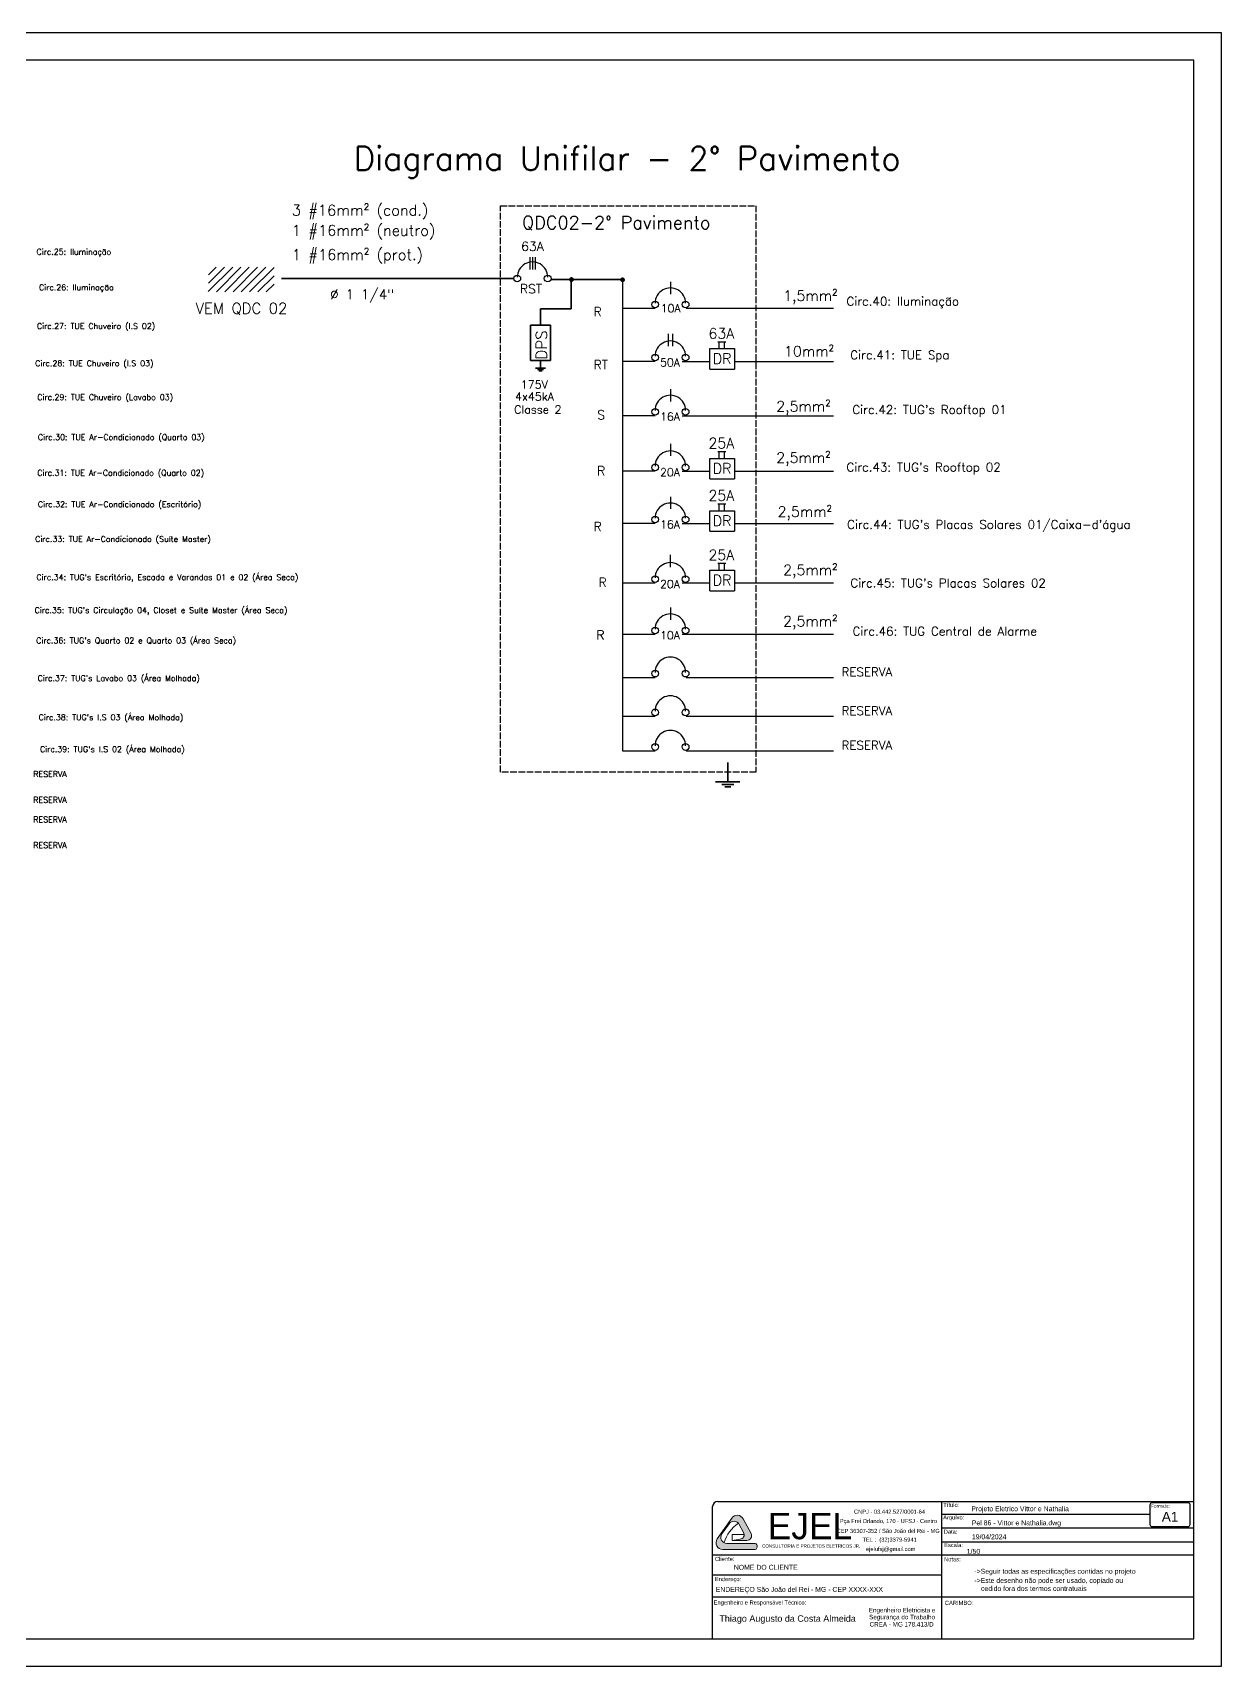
# Model space of a CAD drawing. Header units: millimetres. Extents: x 20625 to 81245, y 3427 to 18613.
# Drawn here: x 79084 to 81245, y 15006 to 17976 of the extents above; entities that cross this region are included whole.
import ezdxf
from ezdxf.enums import TextEntityAlignment as Align

# ---------------------------------------------------------------- set-up
doc = ezdxf.new("R2010")
doc.units = ezdxf.units.MM
doc.linetypes.add('ACAD_ISO02W100', pattern=[15, 12, -3])
for name, color, linetype, lineweight in [('EJEL05130C', 130, 'Continuous', 30), ('EJEL0550C', 50, 'Continuous', 35), ('EJEL0910C', 10, 'Continuous', 9), ('EJELFORMATO', 170, 'Continuous', 25)]:
    doc.layers.add(name, color=color, linetype=linetype, lineweight=lineweight)
doc.styles.add('AGEONE', font='')
doc.styles.add('AR', font='arial.ttf')
doc.styles.add('ROMANS', font='romans.shx')
doc.styles.get("Standard").update_dxf_attribs({"font": 'arial.ttf'})
doc.styles.get('AGEONE').set_extended_font_data('Ageone')

msp = doc.modelspace()

# ---------------------------------------------------------------- hatches: boundary and pattern name
at = {"layer": 'EJEL0550C', "lineweight": -3}
h = msp.add_hatch(dxfattribs=at)
h.set_pattern_fill('ANSI31', color=256, scale=3.372868130203115)
h.set_pattern_definition([(44.99999999999999, (68974.4493070055, 11832.19579054909), (-7.572304917953898, 7.572304917953899), [])])
h.paths.add_polyline_path([(79522.60420805587, 17549.69772416344), (79403.68064283699, 17549.69772416344), (79402.98566647395, 17504.86823409425), (79522.60420805587, 17504.86823409425)])
at = {"layer": 'EJEL0550C'}
h = msp.add_hatch(color=256, dxfattribs=at)
h.dxf.hatch_style = 1
h.paths.add_polyline_path([(80060.6021015965, 17527.41001300305, 1), (80066.79443776324, 17527.41001300305, 1)])
h = msp.add_hatch(color=256, dxfattribs=at)
h.dxf.hatch_style = 1
h.paths.add_polyline_path([(80153.23769847112, 17526.96635504904, 1), (80159.43003463408, 17526.96635504904, 1)])
at = {"layer": 'EJEL0910C'}
h = msp.add_hatch(color=256, dxfattribs=at)
h.dxf.hatch_style = 1
edge = h.paths.add_edge_path()
edge.add_arc((80368.86157703091, 15245.52679307442), 8.522312406961811, -81.42301880512713, 28.01405766303168, ccw=False)
edge.add_line((80370.13257846498, 15237.09979099086), (80355.75908690742, 15234.93191109699))
edge.add_line((80355.75908690743, 15234.93191109698), (80382.37571687155, 15234.93191109698))
edge.add_arc((80382.37571687152, 15243.45422350396), 8.522312406961884, 270, 388.0140576630249)
edge.add_line((80389.89949021908, 15247.4570529253), (80375.6474817744, 15274.24532441978))
edge.add_arc((80364.89923413505, 15268.52699667501), 12.17473200994444, 28.01405766304973, 145.1095997923744)
edge.add_line((80354.91293788626, 15275.49104626874), (80328.52096222591, 15237.64552492534))
edge.add_arc((80338.50725847471, 15230.6814753316), 12.17473200994433, 145.1095997923639, 269.9862535993906)
edge.add_line((80338.50433751364, 15218.50674367206), (80397.39206188408, 15218.49261533184))
edge.add_ellipse((80397.3934808636, 15223.98977741177), major_axis=(0.001418979510487455, 5.497162079938893), ratio=0.7056061408771386, start_angle=180, end_angle=360.0417428966182)
edge.add_line((80397.39207391662, 15229.48693876226), (80346.05192733345, 15229.47484362889))
edge.add_arc((80346.04909894237, 15240.43210207279), 10.95725880895053, 145.1095997924006, 270.01478972746276, ccw=False)
edge.add_line((80337.06143231841, 15246.69974670716), (80349.97465798588, 15265.21703256326))
edge.add_arc((80358.9623246098, 15258.94938792891), 10.95725880894988, 28.01405766304339, 145.1095997923957, ccw=False)
edge.add_line((80368.63574748521, 15264.09588289922), (80376.3853503784, 15249.52962249577))

# ---------------------------------------------------------------- linework, layer by layer
at = {"layer": 'EJEL05130C', "linetype": 'ACAD_ISO02W100'}
for p, q in [((79934.22214771283, 17661.5835359593), (80398.9623794438, 17661.5835359593)), ((79934.22214771889, 16631.62149434412), (79934.22214771283, 17661.5835359593)), ((80398.9623794438, 17661.5835359593), (80398.9623794498, 16631.62149434412)), ((80398.9623794498, 16631.62149434412), (79934.22214771889, 16631.62149434412))]:
    msp.add_line(p, q, dxfattribs=at)
at = {"layer": 'EJEL0550C', "lineweight": -3}
for p, q in [((79987.49807497539, 17568.17251247209), (79987.49807497539, 17545.85866439568)), ((79992.51560999439, 17568.17251247209), (79992.51560999439, 17545.85866439568)), ((79997.53314501564, 17568.17251247209), (79997.53314501564, 17545.85866439568)), ((80243.25545267049, 17523.18336652705), (80243.25545267049, 17500.86951844989)), ((80156.33385871348, 17475.12181017327), (80215.54504291725, 17475.12181017327)), ((80271.81475538482, 17475.12181017327), (80398.96253943424, 17475.12181017327)), ((80358.22498883623, 17475.12181022334), (80540.02540683333, 17475.12181017327)), ((80239.33560768279, 17428.69891939079), (80239.33560768279, 17406.38507131513)), ((80247.39780159152, 17428.76811779061), (80247.39780159152, 17406.45426971495)), ((80344.21242843538, 17413.55889288612), (80329.54895463931, 17413.55889288612)), ((80332.29835753774, 17401.65308800114), (80332.29835753774, 17413.55889288612)), ((80341.46302803085, 17401.65308800114), (80341.46302803085, 17413.55889288612)), ((80156.33387390188, 17378.68263426173), (80215.54505810338, 17378.68263426173)), ((80264.67349814164, 17378.32554532024), (80314.90476126024, 17378.32554532024)), ((80314.90476127192, 17401.65308800114), (80359.79237173572, 17401.65308800114)), ((80314.90476126024, 17364.25734775344), (80314.90476126024, 17401.65308800114)), ((80359.79237173572, 17401.65308800114), (80359.79237172591, 17364.25734774168)), ((80359.79237172962, 17378.32554538925), (80540.02535394025, 17378.32554534208)), ((80314.90476126024, 17364.25734775344), (80359.79237172591, 17364.25734774168)), ((80243.25556604327, 17328.09794268662), (80243.25556604327, 17305.78409461096)), ((80156.33387390188, 17280.03638633592), (80215.54505810338, 17280.03638633592)), ((80264.67349814164, 17279.67929739443), (80398.9623794438, 17279.67929740535)), ((80271.81525364652, 17279.67929741626), (80398.9623794438, 17279.67929739217)), ((80358.22570525428, 17279.67929740234), (80540.02535394025, 17279.67929741626)), ((80243.40621494329, 17228.86409307701), (80243.40621494329, 17206.55024499984)), ((80314.90476127192, 17202.15954613855), (80359.79237173572, 17202.15954613855)), ((80314.90476126024, 17164.76380589084), (80314.90476126024, 17202.15954613855)), ((80344.21242843538, 17214.06535102353), (80329.54895463931, 17214.06535102353)), ((80332.29835753774, 17202.15954613855), (80332.29835753774, 17214.06535102353)), ((80341.46302803085, 17202.15954613855), (80341.46302803085, 17214.06535102353)), ((80359.79237173572, 17202.15954613855), (80359.79237172591, 17164.76380587909)), ((80156.33413156655, 17179.24902985238), (80215.54531576803, 17179.24902985238)), ((80264.67349814164, 17178.83200345765), (80314.90476126024, 17178.83200345765)), ((80359.79237172962, 17178.83200352665), (80540.02535394025, 17178.83200347948)), ((80314.90476126024, 17164.76380589084), (80359.79237172591, 17164.76380587909)), ((80243.25584081726, 17132.55430368287), (80243.25584081726, 17110.24045560646)), ((80344.21242843538, 17118.90715527598), (80329.54895463931, 17118.90715527598)), ((80332.29835753774, 17107.001350391), (80332.29835753774, 17118.90715527598)), ((80341.46302803085, 17107.001350391), (80341.46302803085, 17118.90715527598)), ((80156.33424685836, 17084.49274732984), (80215.54543105983, 17084.49274732984)), ((80264.67349814164, 17083.6738077101), (80314.90476126024, 17083.6738077101)), ((80314.90476127192, 17107.001350391), (80359.79237173572, 17107.001350391)), ((80314.90476126024, 17069.6056101433), (80314.90476126024, 17107.001350391)), ((80359.79237173572, 17107.001350391), (80359.79237172591, 17069.60561013154)), ((80359.79237172962, 17083.67380777911), (80540.02535394025, 17083.67380773193)), ((80314.90476126024, 17069.6056101433), (80359.79237172591, 17069.60561013154)), ((80243.0254792659, 17026.80464379249), (80243.0254792659, 17004.49079571609)), ((80314.90476127192, 16999.01403933997), (80359.79237173572, 16999.01403933997)), ((80314.90476126024, 16961.61829909226), (80314.90476126024, 16999.01403933997)), ((80344.21242843538, 17010.91984422495), (80329.54895463931, 17010.91984422495)), ((80332.29835753774, 16999.01403933997), (80332.29835753774, 17010.91984422495)), ((80341.46302803085, 16999.01403933997), (80341.46302803085, 17010.91984422495)), ((80359.79237173572, 16999.01403933997), (80359.79237172591, 16961.61829908051)), ((80156.33546368535, 16976.05989117678), (80215.54664788683, 16976.05989117678)), ((80264.67349814164, 16975.68649665907), (80314.90476126024, 16975.68649665907)), ((80314.90476126024, 16961.61829909226), (80359.79237172591, 16961.61829908051)), ((80359.79237172962, 16975.68649672807), (80540.02535394025, 16975.6864966809)), ((80243.25545267049, 16930.93625731238), (80243.25545267049, 16908.62240923597)), ((80156.33448693513, 16882.87470095972), (80215.54567113698, 16882.87470095972)), ((80264.67385351057, 16882.51761201786), (80398.9623794438, 16882.51761202878)), ((80271.81560900719, 16882.51761204007), (80398.9623794438, 16882.51761202012)), ((80358.22606062323, 16882.51761202501), (80540.02570930922, 16882.51761204007)), ((80156.33337023175, 16804.03085063674), (80215.54474436305, 16804.03085063674)), ((80271.8141907777, 16804.03085063674), (80351.08111775183, 16804.03085063674)), ((80351.08111775183, 16804.03085063674), (80540.02417953922, 16804.03085063674)), ((80156.33337023175, 16733.56340638101), (80215.54474436305, 16733.56340638101)), ((80271.8141907777, 16733.56340638101), (80351.08111775183, 16733.56340638101)), ((80351.08111775183, 16733.56340638101), (80540.02417953922, 16733.56340638101)), ((80156.33390965287, 16670.68049863145), (80215.54528378417, 16670.68049863145)), ((80271.8147301988, 16670.68049863145), (80351.08165717292, 16670.68049863145)), ((80351.08165717292, 16670.68049863145), (80540.02471896031, 16670.68049863145))]:
    msp.add_line(p, q, dxfattribs=at)
at = {"layer": 'EJEL0550C'}
for p, q in [((79958.69865512353, 17529.26277237588), (79536.2994572944, 17529.26277237588)), ((80157.10147457653, 17527.09867374754), (80025.92202143022, 17527.09867374754)), ((80063.13916046248, 17474.34384619807), (80063.13916046248, 17527.09867374754)), ((80007.20735788002, 17444.07186466677), (80007.20735788002, 17474.34384619807)), ((80007.20735788002, 17474.34384619807), (80063.13916046248, 17474.34384619807)), ((79988.64845732189, 17380.09658508706), (79988.64845732189, 17444.08043902292)), ((80025.53362365317, 17444.06329030875), (79988.88109211256, 17444.08043902292)), ((80025.53362365317, 17380.07943637402), (80025.53362365317, 17444.06329030875)), ((80025.53362365317, 17380.07943637402), (79988.88109211256, 17380.09658508706)), ((80007.09841779753, 17366.24980298494), (80007.20735788002, 17380.08801073016)), ((80016.10608071595, 17366.25256549941), (79998.09075487759, 17366.24704046935)), ((80012.48427036955, 17363.66814488263), (80001.3566435984, 17363.66814488263)), ((80010.05133758792, 17361.17481296876), (80003.93114286503, 17361.17481296876))]:
    msp.add_line(p, q, dxfattribs=at)
at = {"layer": 'EJEL0550C', "linetype": 'ByBlock', "lineweight": -3}
msp.add_line((80156.33390965287, 17527.09867374754), (80156.33390965287, 16670.68049863145), dxfattribs=at)
at = {"layer": 'EJEL0550C', "linetype": 'Continuous'}
for p, q in [((80347.63362030167, 16649.29703399329), (80347.63362030167, 16613.94595469421)), ((80325.53832639099, 16613.94595469421), (80369.72891420638, 16613.94595469421)), ((80336.58249596135, 16609.52272305257), (80358.67778986982, 16609.52272305257)), ((80342.10458075047, 16605.10644617827), (80353.15570508895, 16605.10644617827))]:
    msp.add_line(p, q, dxfattribs=at)
at = {"layer": 'EJEL0550C', "lineweight": -3}
for centre in [(79964.82763788194, 17529.26277237588), (80020.18781645199, 17529.26277237588), (80215.54647108437, 17481.96957780666), (80270.90664940028, 17481.96957780666), (80215.54648627464, 17385.53040189399), (80270.90666458868, 17385.53040189399), (80215.54648627464, 17286.88415396818), (80270.90666458868, 17286.88415396818), (80215.54696935619, 17185.73970856536), (80270.90714768003, 17185.73970856536), (80215.54708464761, 17090.98342604283), (80270.90726296164, 17090.98342604283), (80215.54830147498, 16982.55056989052), (80270.90847978902, 16982.55056989052), (80215.54732472476, 16889.36537967233), (80270.9075030388, 16889.36537967233), (80215.54590648548, 16810.87861826899), (80270.90608481158, 16810.87861826899), (80215.54590648548, 16740.41117401326), (80270.90608481158, 16740.41117401326), (80215.54644590661, 16677.52826626372), (80270.90662423268, 16677.52826626372)]:
    msp.add_circle(centre, 6.128982750974158, dxfattribs=at)
at = {"layer": 'EJEL0550C'}
for centre in [(80063.69826967873, 17527.41001300305), (80156.33386655146, 17526.96635504904)]:
    msp.add_circle(centre, 3.096168081609913, dxfattribs=at)
at = {"layer": 'EJEL0550C', "lineweight": -3}
for centre, start, end in [((79992.53661610682, 17531.63159013629), 359.8655613432736, 180.1340290192902), ((80243.25545267049, 17484.33839798045), 359.8655611010386, 180.1340325544564), ((80243.25546786081, 17387.89922206778), 359.8655611010386, 180.1340325544564), ((80243.25546786081, 17289.25297414197), 359.8655611010386, 180.1340325544564), ((80243.255950942, 17188.10852874103), 359.8655611010386, 180.1340325544564), ((80243.25606622962, 17093.3522462185), 359.8655611010386, 180.1340325544564), ((80243.25728306077, 16984.91939006506), 359.8655611010386, 180.1340325544564), ((80243.25630631094, 16891.734199848), 359.8655611010386, 180.1340325544564), ((80243.25488807166, 16813.24743844467), 359.8655611010386, 180.1340325544564), ((80243.25488807166, 16742.77999418894), 359.8655611010386, 180.1340325544564), ((80243.25542749275, 16679.89708643939), 359.8655611010386, 180.1340325544564)]:
    msp.add_arc(centre, 27.68804450699467, start, end, dxfattribs=at)
at = {"layer": 'EJEL0910C'}
for p, q in [((80328.52096222586, 15237.64552492534), (80354.9129378862, 15275.49104626874)), ((80375.64748177445, 15274.24532441978), (80389.89949021908, 15247.4570529253)), ((80337.06143231841, 15246.69974670716), (80349.97465798585, 15265.21703256327)), ((80377.37618164846, 15245.88916990595), (80355.75908690743, 15245.88916990595)), ((80355.75908690743, 15234.93191109698), (80355.75908690743, 15245.88916990595)), ((80355.75908690743, 15234.93191109698), (80370.13257846498, 15237.09979099085)), ((80368.63574748521, 15264.0958828992), (80376.3853503784, 15249.52962249577)), ((80397.39206188417, 15218.49261533184), (80338.50433751364, 15218.50674367206)), ((80397.39207391662, 15229.48693876226), (80346.0519273337, 15229.47484362889)), ((80382.37571687152, 15234.93191109698), (80355.75908690743, 15234.93191109698)), ((80382.37571687152, 15234.93191109698), (80355.75908690743, 15234.93191109698))]:
    msp.add_line(p, q, dxfattribs=at)
for centre, radius, start, end in [((80410.17815906019, 15207.16157538308), 73.4833947464707, 126.1074537245333, 161.148660997622), ((80358.9623246098, 15258.94938792891), 10.95725880895034, 28.01405766318186, 145.109599792401), ((80364.89923413505, 15268.52699667501), 12.17473200994482, 28.01405766318186, 145.109599792401), ((80338.50725847471, 15230.6814753316), 12.17473200994482, 145.109599792401, 269.9862535991433), ((80346.04909894237, 15240.43210207279), 10.95725880895034, 145.109599792401, 270.0147897282305), ((80368.86157703091, 15245.52679307442), 8.522312406961372, 278.5769811947748, 28.01405766318186), ((80382.37571687152, 15243.45422350396), 8.522312406961372, 270, 28.01405766318186)]:
    msp.add_arc(centre, radius, start, end, dxfattribs=at)
msp.add_ellipse((80397.39348086342, 15223.98977741241), major_axis=(0.001418979510487455, 5.497162079938893), ratio=0.7056061408771386, start_param=3.141592653589793, end_param=6.283913858164894, dxfattribs=at)
at = {"layer": 'EJELFORMATO'}
for p, q in [((80320.1321448441, 15055.92010849039), (80320.1321448441, 15296.58067568059)), ((80329.4715776539, 15305.92010849039), (81195.1321448441, 15305.92010849039)), ((80736.09836918424, 15305.83247905088), (80736.09836918424, 15055.92010849039)), ((81115.32888132683, 15299.74403220187), (81115.32888132666, 15264.03726098285)), ((81184.45218595443, 15303.51456829219), (81119.09941741673, 15303.51456829219)), ((81188.22272204357, 15264.03726098285), (81188.22272204357, 15300.42229649011)), ((80736.21922472946, 15282.64003472812), (81115.32888132677, 15282.64003472809)), ((80736.21922472946, 15257.64003472812), (81195.1321448441, 15257.64003472812)), ((81119.09941741673, 15260.26672489253), (81184.45218595443, 15260.26672489253)), ((81195.0271292185, 15208.0552290216), (80320.1321448441, 15208.0552290216)), ((80736.12746908976, 15232.64003472812), (81195.1321448441, 15232.64003472812)), ((80320.1321448441, 15172.73346614583), (80736.12395285117, 15172.73346614583)), ((80320.1321448441, 15132.64003472812), (81194.9960590069, 15132.64003472812))]:
    msp.add_line(p, q, dxfattribs=at)
at = {"layer": 'EJELFORMATO', "color": 7}
msp.add_lwpolyline([(77040.1321448441, 15006.11784214193), (81245.1321448441, 15006.11784214193), (81245.1321448441, 17976.11784214193), (77040.1321448441, 17976.11784214193)], close=True, dxfattribs=at)
at = {"layer": 'EJELFORMATO'}
msp.add_lwpolyline([(81195.1321448441, 15056.11784214193), (81195.1321448441, 17926.11784214193), (77165.1321448441, 17926.11784214193), (77165.1321448441, 15056.11784214193)], close=True, dxfattribs=at)
for centre, radius, start, end in [((80329.4715776539, 15296.58067568059), 9.33943280980202, 90, 180), ((81119.09941741673, 15299.74403220187), 3.770536090141248, 90, 180), ((81184.42038829788, 15299.63087415766), 3.88382430362939, 11.75773836388517, 89.53090260249039), ((81119.09941741673, 15264.03726098285), 3.770536090141248, 180, 270), ((81184.45218595443, 15264.03726098285), 3.770536090141248, 270, 0)]:
    msp.add_arc(centre, radius, start, end, dxfattribs=at)

# ---------------------------------------------------------------- texts
at = {"layer": 'EJEL0550C', "lineweight": -3, "style": 'ROMANS'}
for s, height, p in [('Diagrama Unifilar - 2° Pavimento', 42.87821103928398, (79667.81155300108, 17726.02108983391)), ('3 #16mm² (cond.) ', 19.4378967482373, (79554.87889601565, 17643.59900786596)), ('QDC02-2° Pavimento', 23.52469050465643, (79973.47967999028, 17619.08688953971)), ('1 #16mm² (neutro)', 19.4378967482373, (79555.08558302307, 17606.84609130315)), ('Circ.25: Iluminação', 10.45289698373869, (79090.73542193125, 17572.4934353725)), ('1 #16mm² (prot.)', 19.4378967482373, (79555.10880013491, 17562.80403247529)), ('63A', 16.6420809381883, (79971.81418487913, 17579.39917742425)), ('Circ.26: Iluminação', 10.45289698373869, (79095.30429028338, 17507.79298248891)), ('Ø 1 1/4"', 18.10864894704097, (79624.52501689203, 17491.33586866203, -676362.4772488292)), ('RST', 16.49640915842195, (79969.71245672287, 17502.26293353294)), ('1,5mm²', 18.91826464372635, (80448.28316941275, 17488.58080002752)), ('Circ.40: Iluminação', 15.76522053643863, (80563.52269499023, 17479.8330014975)), ('VEM QDC 02', 19.75054906284736, (79380.06941577888, 17465.21163351804)), ('R', 16.49640915842195, (80103.71195765227, 17460.51271886269)), ('10A', 14.55251126440489, (80225.69212719862, 17467.75926842009)), ('Circ.27: TUE Chuveiro (I.S 02)', 10.45289698373869, (79091.45738098251, 17437.46086196083)), ('63A', 18.91826464372635, (80312.56268161004, 17419.83329068962)), ('10mm²', 18.91826464372635, (80449.99970461208, 17387.46527378084)), ('Circ.28: TUE Chuveiro (I.S 03)', 10.45289698373869, (79088.29387554078, 17369.72799661922)), ('RT', 16.49640915842195, (80103.71195765227, 17364.0735429504)), ('50A', 14.55251126440489, (80224.44531756802, 17369.42445947543)), ('DR', 18.91826464372635, (80320.35335976369, 17373.93789551947)), ('Circ.41: TUE Spa', 15.76522053643863, (80570.41353274415, 17382.25078002302)), ('Circ.29: TUE Chuveiro (Lavabo 03)', 10.45289698373869, (79092.14078484167, 17308.18738779145)), ('S', 16.49640915842195, (80110.30918846211, 17273.06998202028)), ('2,5mm²', 18.91826464372635, (80435.72341934337, 17287.39265609474)), ("Circ.42: TUG's Rooftop 01", 15.76522053643863, (80574.21439211843, 17282.86265779188)), ('16A', 14.55251126440489, (80224.44531756802, 17270.77821154962)), ('Circ.30: TUE Ar-Condicionado (Quarto 03)', 10.45289698373869, (79093.2110220801, 17235.45674756503)), ('25A', 18.91826464372635, (80312.56268161004, 17220.33974882702)), ('2,5mm²', 18.91826464372635, (80435.72341934337, 17194.1035256935)), ('Circ.31: TUE Ar-Condicionado (Quarto 02)', 10.45289698373869, (79092.111905137, 17170.61933194669)), ('R', 16.49640915842195, (80110.00092978853, 17171.27233393987)), ('20A', 14.55251126440489, (80224.44580065747, 17169.6337661468)), ('DR', 18.91826464372635, (80320.35335976369, 17174.44435365687)), ("Circ.43: TUG's Rooftop 02", 15.76522053643863, (80563.52722158947, 17178.35014789698)), ('25A', 18.91826464372635, (80312.56268161004, 17125.18155307948)), ('Circ.32: TUE Ar-Condicionado (Escritório)', 10.45289698373869, (79093.2110220801, 17113.47449243183)), ('2,5mm²', 18.91826464372635, (80438.24635198302, 17095.77173959468)), ('R', 16.49640915842195, (80103.71234579674, 17069.88365602039)), ('16A', 14.55251126440489, (80224.44591594099, 17074.87748362427)), ('DR', 18.91826464372635, (80320.35335976369, 17079.28615790933)), ("Circ.44: TUG's Placas Solares 01/Caixa-d'água", 15.76522053643863, (80564.62077956813, 17074.06324564161)), ('Circ.33: TUE Ar-Condicionado (Suíte Master)', 10.45289698373869, (79088.2649958361, 17050.28548020878)), ('25A', 18.91826464372635, (80312.56268161004, 17017.19424202845)), ("Circ.34: TUG's Escritório, Escada e Varandas 01 e 02 (Área Seca)", 10.45289698373869, (79090.5566215021, 16980.79507638804)), ('DR', 18.91826464372635, (80320.35335976369, 16971.2988468583)), ('2,5mm²', 18.91826464372635, (80448.33808254206, 16989.87596994994)), ('R', 16.49640915842195, (80112.79920027257, 16968.45451145343)), ('20A', 14.55251126440489, (80224.4463053232, 16966.44462747196)), ("Circ.45: TUG's Placas Solares 02", 15.76522053643863, (80570.60424942961, 16967.66916277126)), ("Circ.35: TUG's Circulação 04, Closet e Suíte Master (Área Seca)", 10.45289698373869, (79087.25927067274, 16920.90289788103)), ('2,5mm²', 18.91826464372635, (80448.33710578998, 16896.6907797325)), ("Circ.36: TUG's Quarto 02 e Quarto 03 (Área Seca)", 10.45289698373869, (79090.12903305664, 16865.82746820513)), ('R', 16.49640915842195, (80108.66015419835, 16872.91775851992)), ('10A', 14.55251126440489, (80224.44532857338, 16873.25943725377)), ('Circ.46: TUG Central de Alarme', 15.76522053643863, (80574.65976184359, 16880.03213538985)), ("Circ.37: TUG's Lavabo 03 (Área Molhada)", 10.45289698373869, (79092.76516526201, 16797.2994879149)), ('RESERVA', 15.76522053643863, (80554.61577794405, 16806.0366417245)), ('RESERVA', 15.76522053643863, (80554.61577794405, 16735.56919746878)), ("Circ.38: TUG's I.S 03 (Área Molhada)", 10.45289698373869, (79094.52254653777, 16726.13580157671)), ("Circ.39: TUG's I.S 02 (Área Molhada)", 10.45289698373869, (79097.15861845147, 16668.15059162735)), ('RESERVA', 15.76522053643863, (80554.61631736516, 16672.68628971922)), ('RESERVA', 10.45289698373869, (79084.82982193594, 16622.95104036369)), ('RESERVA', 10.45289698373869, (79084.82982193594, 16576.22864064782)), ('RESERVA', 10.45289698373869, (79084.82982193594, 16540.42710786086)), ('RESERVA', 10.45289698373869, (79084.82982193594, 16493.70470814498))]:
    msp.add_text(s, height=height, dxfattribs=at).set_placement(p)
at = {"layer": 'EJEL0550C', "style": 'ROMANS'}
msp.add_text('DPS', height=20.00460089218137, rotation=90, dxfattribs=at).set_placement((80018.850675927, 17381.71132241526))
for s, p in [('4x45kA', (79960.78222882777, 17307.17294391202)), ('175V', (79971.12757488781, 17328.93413548253)), ('Classe 2', (79959.26117607395, 17283.47955404614))]:
    msp.add_text(s, height=14.76731140991508, dxfattribs=at).set_placement(p)
at = {"layer": 'EJEL0550C'}
for s, height, p in [('Título:', 7.5, (80739.58492949203, 15295.80860506149)), ('Formato:', 6, (81117.59745470365, 15294.69594098004)), ('Arquivo:', 7.5, (80739.2060324747, 15273.11965053685)), ('Data:', 7.5, (80740.2471910324, 15247.14870175204)), ('Escala:', 7.5, (80740.92900561413, 15222.8994852297)), ('Cliente:', 7.5, (80324.31426844606, 15197.61051931685)), ('Notas:', 7.5, (80740.91307001177, 15197.05298867197)), ('Endereço:', 7.5, (80324.22624834866, 15160.96328041395)), ('Engenheiro e Responsável Técnico:', 7.5, (80321.97224295477, 15118.34089820338)), ('CARIMBO:', 7.5, (80742.34315465786, 15117.75467112759))]:
    msp.add_text(s, height=height, dxfattribs=at).set_placement(p)
at = {"layer": 'EJEL0910C'}
for s, height, p in [('Projeto Eletrico Vittor e Nathalia ', 8.965787222641456, (80790.47436182201, 15288.08433461276, 836659.2000000005)), ('Pel 86 - Vittor e Nathalia.dwg', 8.965787222641456, (80791.42102952334, 15262.47783071403, 836659.2000000005)), ('19/04/2024', 8.965787222641456, (80791.56545784586, 15237.0793526482, 836659.2000000005)), ('1/50', 8.965787222641666, (80782.23268705199, 15210.68424010248)), ('NOME DO CLIENTE', 8.965787222641666, (80358.55801599886, 15181.69584540818)), ('->Seguir todas as especificações contidas no projeto', 8.965787222641666, (80795.97055632743, 15174.38580302999)), ('ENDEREÇO São João del Rei - MG - CEP XXXX-XXX', 8.965787222641666, (80325.69785410841, 15141.47196159657)), ('->Este desenho não pode ser usado, copiado ou', 8.965787222641666, (80795.97055632743, 15157.78414639083)), ('    cedido fora dos termos contratuais', 8.965787222641666, (80794.17164373095, 15143.12016297453))]:
    msp.add_text(s, height=height, dxfattribs=at).set_placement(p)
for s, height, style, p in [('EJEL', 48.04040216262665, 'AGEONE', (80420.33761372522, 15237.12182866922)), ('Pça Frei Orlando, 170 - UFSJ - Centro', 7.425507176296378, 'AR', (80551.35181764548, 15266.54490908404)), ('CNPJ - 03.442.527/0001-64', 7.425507176296378, 'AR', (80577.15090325632, 15283.55796378812)), ('A1', 17.63410218702097, 'AR', (81136.90261545719, 15269.26805816831)), ('CEP 36307-352 / São João del Rei - MG', 7.425507176296378, 'AR', (80545.70269873663, 15248.64523676158)), ('TEL :  (32)3379-5941', 7.425507176296378, 'AR', (80592.66892882675, 15232.70135585709)), ('CONSULTORIA E PROJETOS ELETRICOS JR.', 6.000000000000001, 'AGEONE', (80409.9964122175, 15221.82518875429)), ('ejelufsj@gmail.com', 7.425507176296378, 'AR', (80598.81403537613, 15215.75269941538))]:
    msp.add_text(s, height=height, dxfattribs=dict(at, style=style)).set_placement(p)
at = {"layer": 'EJEL0910C', "style": 'AR'}
for s, height, p in [('Thiago Augusto da Costa Almeida ', 11.7, (80458.67233895126, 15087.14630931715)), ('Engenheiro Eletricista e', 8.208, (80664.58424940251, 15104.24516441639)), ('Segurança do Trabalho', 8.208, (80664.58424940251, 15091.61692433833))]:
    msp.add_text(s, height=height, dxfattribs=at).set_placement(p, align=Align.CENTER)
at = {"layer": 'EJEL0910C'}
msp.add_text('CREA - MG 178.413/D', height=8.208, dxfattribs=at).set_placement((80663.78958707064, 15078.46409372173), align=Align.CENTER)

doc.saveas('drawing.dxf')
